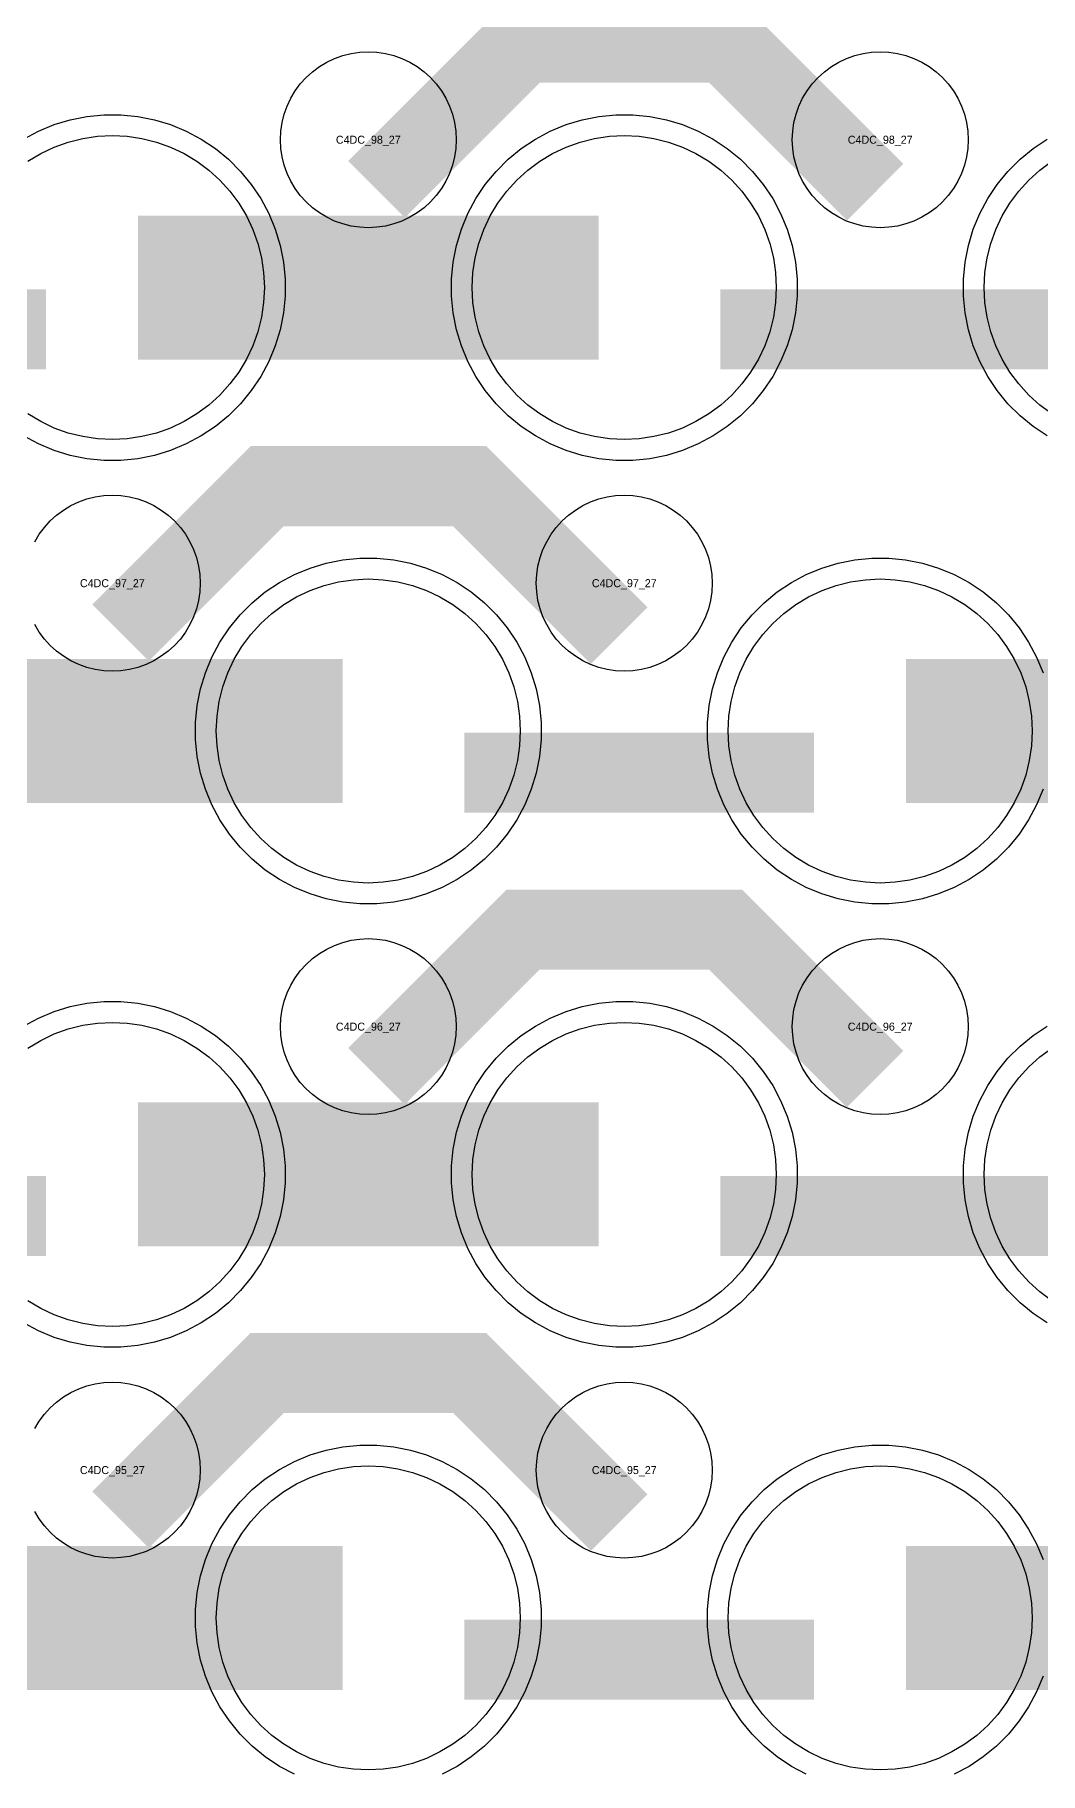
# Model space of a CAD drawing. Extents: x -11880 to 11880, y -14992 to 14992.
# Drawn here: x -3384 to -3070, y -1725 to -1181 of the extents above; entities that cross this region are included whole.
import ezdxf
from ezdxf.enums import TextEntityAlignment as Align

# ---------------------------------------------------------------- set-up
doc = ezdxf.new("R2010")
doc.units = 0
doc.header["$MEASUREMENT"] = 0
for name, color, linetype in [('GDS_775_DT_237', 138, 'CONTINUOUS'), ('RDL1_FS', 34, 'CONTINUOUS'), ('RDL_BS', 160, 'CONTINUOUS')]:
    doc.layers.add(name, color=color, linetype=linetype)

msp = doc.modelspace()

# ---------------------------------------------------------------- linework, layer by layer
at = {"layer": 'RDL1_FS'}
for points in [[(-3386.395, -1220.783), (-3382.395, -1218.385), (-3378.181, -1216.393), (-3373.791, -1214.821), (-3369.268, -1213.689), (-3364.657, -1213.005), (-3360, -1212.776), (-3355.343, -1213.005), (-3350.732, -1213.689), (-3346.209, -1214.821), (-3341.819, -1216.393), (-3337.605, -1218.385), (-3333.605, -1220.783), (-3329.86, -1223.561), (-3326.406, -1226.691), (-3323.276, -1230.145), (-3320.498, -1233.89), (-3318.1, -1237.89), (-3316.108, -1242.104), (-3314.536, -1246.494), (-3313.404, -1251.017), (-3312.72, -1255.628), (-3312.491, -1260.285), (-3312.72, -1264.942), (-3313.404, -1269.553), (-3314.536, -1274.076), (-3316.108, -1278.466), (-3318.1, -1282.68), (-3320.498, -1286.68), (-3323.276, -1290.425), (-3326.406, -1293.879), (-3329.86, -1297.009), (-3333.605, -1299.787), (-3337.605, -1302.185), (-3341.819, -1304.177), (-3346.209, -1305.749), (-3350.732, -1306.881), (-3355.343, -1307.565), (-3360, -1307.794), (-3364.657, -1307.565), (-3369.268, -1306.881), (-3373.791, -1305.749), (-3378.181, -1304.177), (-3382.395, -1302.185), (-3386.395, -1299.787)], [(-3066.395, -1299.787), (-3070.14, -1297.009), (-3073.594, -1293.879), (-3076.724, -1290.425), (-3079.502, -1286.68), (-3081.9, -1282.68), (-3083.892, -1278.466), (-3085.464, -1274.076), (-3086.596, -1269.553), (-3087.28, -1264.942), (-3087.509, -1260.285), (-3087.28, -1255.628), (-3086.596, -1251.017), (-3085.464, -1246.494), (-3083.892, -1242.104), (-3081.9, -1237.89), (-3079.502, -1233.89), (-3076.724, -1230.145), (-3073.594, -1226.691), (-3070.14, -1223.561), (-3066.395, -1220.783)], [(-3386.395, -1497.913), (-3382.395, -1495.515), (-3378.181, -1493.523), (-3373.791, -1491.951), (-3369.268, -1490.819), (-3364.657, -1490.135), (-3360, -1489.906), (-3355.343, -1490.135), (-3350.732, -1490.819), (-3346.209, -1491.951), (-3341.819, -1493.523), (-3337.605, -1495.515), (-3333.605, -1497.913), (-3329.86, -1500.691), (-3326.406, -1503.821), (-3323.276, -1507.275), (-3320.498, -1511.02), (-3318.1, -1515.02), (-3316.108, -1519.234), (-3314.536, -1523.624), (-3313.404, -1528.147), (-3312.72, -1532.758), (-3312.491, -1537.415), (-3312.72, -1542.072), (-3313.404, -1546.683), (-3314.536, -1551.206), (-3316.108, -1555.596), (-3318.1, -1559.81), (-3320.498, -1563.81), (-3323.276, -1567.555), (-3326.406, -1571.009), (-3329.86, -1574.139), (-3333.605, -1576.917), (-3337.605, -1579.315), (-3341.819, -1581.307), (-3346.209, -1582.879), (-3350.732, -1584.011), (-3355.343, -1584.695), (-3360, -1584.924), (-3364.657, -1584.695), (-3369.268, -1584.011), (-3373.791, -1582.879), (-3378.181, -1581.307), (-3382.395, -1579.315), (-3386.395, -1576.917)], [(-3066.395, -1576.917), (-3070.14, -1574.139), (-3073.594, -1571.009), (-3076.724, -1567.555), (-3079.502, -1563.81), (-3081.9, -1559.81), (-3083.892, -1555.596), (-3085.464, -1551.206), (-3086.596, -1546.683), (-3087.28, -1542.072), (-3087.509, -1537.415), (-3087.28, -1532.758), (-3086.596, -1528.147), (-3085.464, -1523.624), (-3083.892, -1519.234), (-3081.9, -1515.02), (-3079.502, -1511.02), (-3076.724, -1507.275), (-3073.594, -1503.821), (-3070.14, -1500.691), (-3066.395, -1497.913)]]:
    msp.add_lwpolyline(points, dxfattribs=at)
for points in [[(-3200, -1307.794), (-3204.657, -1307.565), (-3209.268, -1306.881), (-3213.791, -1305.749), (-3218.181, -1304.177), (-3222.395, -1302.185), (-3226.395, -1299.787), (-3230.14, -1297.009), (-3233.594, -1293.879), (-3236.724, -1290.425), (-3239.502, -1286.68), (-3241.9, -1282.68), (-3243.892, -1278.466), (-3245.464, -1274.076), (-3246.596, -1269.553), (-3247.28, -1264.942), (-3247.509, -1260.285), (-3247.28, -1255.628), (-3246.596, -1251.017), (-3245.464, -1246.494), (-3243.892, -1242.104), (-3241.9, -1237.89), (-3239.502, -1233.89), (-3236.724, -1230.145), (-3233.594, -1226.691), (-3230.14, -1223.561), (-3226.395, -1220.783), (-3222.395, -1218.385), (-3218.181, -1216.393), (-3213.791, -1214.821), (-3209.268, -1213.689), (-3204.657, -1213.005), (-3200, -1212.776), (-3195.343, -1213.005), (-3190.732, -1213.689), (-3186.209, -1214.821), (-3181.819, -1216.393), (-3177.605, -1218.385), (-3173.605, -1220.783), (-3169.86, -1223.561), (-3166.406, -1226.691), (-3163.276, -1230.145), (-3160.498, -1233.89), (-3158.1, -1237.89), (-3156.108, -1242.104), (-3154.536, -1246.494), (-3153.404, -1251.017), (-3152.72, -1255.628), (-3152.491, -1260.285), (-3152.72, -1264.942), (-3153.404, -1269.553), (-3154.536, -1274.076), (-3156.108, -1278.466), (-3158.1, -1282.68), (-3160.498, -1286.68), (-3163.276, -1290.425), (-3166.406, -1293.879), (-3169.86, -1297.009), (-3173.605, -1299.787), (-3177.605, -1302.185), (-3181.819, -1304.177), (-3186.209, -1305.749), (-3190.732, -1306.881), (-3195.343, -1307.565)], [(-3280, -1446.359), (-3284.657, -1446.13), (-3289.268, -1445.446), (-3293.791, -1444.314), (-3298.181, -1442.742), (-3302.395, -1440.75), (-3306.395, -1438.352), (-3310.14, -1435.574), (-3313.594, -1432.444), (-3316.724, -1428.99), (-3319.502, -1425.245), (-3321.9, -1421.245), (-3323.892, -1417.031), (-3325.464, -1412.641), (-3326.596, -1408.118), (-3327.28, -1403.507), (-3327.509, -1398.85), (-3327.28, -1394.193), (-3326.596, -1389.582), (-3325.464, -1385.059), (-3323.892, -1380.669), (-3321.9, -1376.455), (-3319.502, -1372.455), (-3316.724, -1368.71), (-3313.594, -1365.256), (-3310.14, -1362.126), (-3306.395, -1359.348), (-3302.395, -1356.95), (-3298.181, -1354.958), (-3293.791, -1353.386), (-3289.268, -1352.254), (-3284.657, -1351.57), (-3280, -1351.341), (-3275.343, -1351.57), (-3270.732, -1352.254), (-3266.209, -1353.386), (-3261.819, -1354.958), (-3257.605, -1356.95), (-3253.605, -1359.348), (-3249.86, -1362.126), (-3246.406, -1365.256), (-3243.276, -1368.71), (-3240.498, -1372.455), (-3238.1, -1376.455), (-3236.108, -1380.669), (-3234.536, -1385.059), (-3233.404, -1389.582), (-3232.72, -1394.193), (-3232.491, -1398.85), (-3232.72, -1403.507), (-3233.404, -1408.118), (-3234.536, -1412.641), (-3236.108, -1417.031), (-3238.1, -1421.245), (-3240.498, -1425.245), (-3243.276, -1428.99), (-3246.406, -1432.444), (-3249.86, -1435.574), (-3253.605, -1438.352), (-3257.605, -1440.75), (-3261.819, -1442.742), (-3266.209, -1444.314), (-3270.732, -1445.446), (-3275.343, -1446.13)], [(-3120, -1446.359), (-3124.657, -1446.13), (-3129.268, -1445.446), (-3133.791, -1444.314), (-3138.181, -1442.742), (-3142.395, -1440.75), (-3146.395, -1438.352), (-3150.14, -1435.574), (-3153.594, -1432.444), (-3156.724, -1428.99), (-3159.502, -1425.245), (-3161.9, -1421.245), (-3163.892, -1417.031), (-3165.464, -1412.641), (-3166.596, -1408.118), (-3167.28, -1403.507), (-3167.509, -1398.85), (-3167.28, -1394.193), (-3166.596, -1389.582), (-3165.464, -1385.059), (-3163.892, -1380.669), (-3161.9, -1376.455), (-3159.502, -1372.455), (-3156.724, -1368.71), (-3153.594, -1365.256), (-3150.14, -1362.126), (-3146.395, -1359.348), (-3142.395, -1356.95), (-3138.181, -1354.958), (-3133.791, -1353.386), (-3129.268, -1352.254), (-3124.657, -1351.57), (-3120, -1351.341), (-3115.343, -1351.57), (-3110.732, -1352.254), (-3106.209, -1353.386), (-3101.819, -1354.958), (-3097.605, -1356.95), (-3093.605, -1359.348), (-3089.86, -1362.126), (-3086.406, -1365.256), (-3083.276, -1368.71), (-3080.498, -1372.455), (-3078.1, -1376.455), (-3076.108, -1380.669), (-3074.536, -1385.059), (-3073.404, -1389.582), (-3072.72, -1394.193), (-3072.491, -1398.85), (-3072.72, -1403.507), (-3073.404, -1408.118), (-3074.536, -1412.641), (-3076.108, -1417.031), (-3078.1, -1421.245), (-3080.498, -1425.245), (-3083.276, -1428.99), (-3086.406, -1432.444), (-3089.86, -1435.574), (-3093.605, -1438.352), (-3097.605, -1440.75), (-3101.819, -1442.742), (-3106.209, -1444.314), (-3110.732, -1445.446), (-3115.343, -1446.13)], [(-3200, -1584.924), (-3204.657, -1584.695), (-3209.268, -1584.011), (-3213.791, -1582.879), (-3218.181, -1581.307), (-3222.395, -1579.315), (-3226.395, -1576.917), (-3230.14, -1574.139), (-3233.594, -1571.009), (-3236.724, -1567.555), (-3239.502, -1563.81), (-3241.9, -1559.81), (-3243.892, -1555.596), (-3245.464, -1551.206), (-3246.596, -1546.683), (-3247.28, -1542.072), (-3247.509, -1537.415), (-3247.28, -1532.758), (-3246.596, -1528.147), (-3245.464, -1523.624), (-3243.892, -1519.234), (-3241.9, -1515.02), (-3239.502, -1511.02), (-3236.724, -1507.275), (-3233.594, -1503.821), (-3230.14, -1500.691), (-3226.395, -1497.913), (-3222.395, -1495.515), (-3218.181, -1493.523), (-3213.791, -1491.951), (-3209.268, -1490.819), (-3204.657, -1490.135), (-3200, -1489.906), (-3195.343, -1490.135), (-3190.732, -1490.819), (-3186.209, -1491.951), (-3181.819, -1493.523), (-3177.605, -1495.515), (-3173.605, -1497.913), (-3169.86, -1500.691), (-3166.406, -1503.821), (-3163.276, -1507.275), (-3160.498, -1511.02), (-3158.1, -1515.02), (-3156.108, -1519.234), (-3154.536, -1523.624), (-3153.404, -1528.147), (-3152.72, -1532.758), (-3152.491, -1537.415), (-3152.72, -1542.072), (-3153.404, -1546.683), (-3154.536, -1551.206), (-3156.108, -1555.596), (-3158.1, -1559.81), (-3160.498, -1563.81), (-3163.276, -1567.555), (-3166.406, -1571.009), (-3169.86, -1574.139), (-3173.605, -1576.917), (-3177.605, -1579.315), (-3181.819, -1581.307), (-3186.209, -1582.879), (-3190.732, -1584.011), (-3195.343, -1584.695)], [(-3280, -1723.489), (-3284.657, -1723.26), (-3289.268, -1722.576), (-3293.791, -1721.444), (-3298.181, -1719.872), (-3302.395, -1717.88), (-3306.395, -1715.482), (-3310.14, -1712.704), (-3313.594, -1709.574), (-3316.724, -1706.12), (-3319.502, -1702.375), (-3321.9, -1698.375), (-3323.892, -1694.161), (-3325.464, -1689.771), (-3326.596, -1685.248), (-3327.28, -1680.637), (-3327.509, -1675.98), (-3327.28, -1671.323), (-3326.596, -1666.712), (-3325.464, -1662.189), (-3323.892, -1657.799), (-3321.9, -1653.585), (-3319.502, -1649.585), (-3316.724, -1645.84), (-3313.594, -1642.386), (-3310.14, -1639.256), (-3306.395, -1636.478), (-3302.395, -1634.08), (-3298.181, -1632.088), (-3293.791, -1630.516), (-3289.268, -1629.384), (-3284.657, -1628.7), (-3280, -1628.471), (-3275.343, -1628.7), (-3270.732, -1629.384), (-3266.209, -1630.516), (-3261.819, -1632.088), (-3257.605, -1634.08), (-3253.605, -1636.478), (-3249.86, -1639.256), (-3246.406, -1642.386), (-3243.276, -1645.84), (-3240.498, -1649.585), (-3238.1, -1653.585), (-3236.108, -1657.799), (-3234.536, -1662.189), (-3233.404, -1666.712), (-3232.72, -1671.323), (-3232.491, -1675.98), (-3232.72, -1680.637), (-3233.404, -1685.248), (-3234.536, -1689.771), (-3236.108, -1694.161), (-3238.1, -1698.375), (-3240.498, -1702.375), (-3243.276, -1706.12), (-3246.406, -1709.574), (-3249.86, -1712.704), (-3253.605, -1715.482), (-3257.605, -1717.88), (-3261.819, -1719.872), (-3266.209, -1721.444), (-3270.732, -1722.576), (-3275.343, -1723.26)], [(-3120, -1723.489), (-3124.657, -1723.26), (-3129.268, -1722.576), (-3133.791, -1721.444), (-3138.181, -1719.872), (-3142.395, -1717.88), (-3146.395, -1715.482), (-3150.14, -1712.704), (-3153.594, -1709.574), (-3156.724, -1706.12), (-3159.502, -1702.375), (-3161.9, -1698.375), (-3163.892, -1694.161), (-3165.464, -1689.771), (-3166.596, -1685.248), (-3167.28, -1680.637), (-3167.509, -1675.98), (-3167.28, -1671.323), (-3166.596, -1666.712), (-3165.464, -1662.189), (-3163.892, -1657.799), (-3161.9, -1653.585), (-3159.502, -1649.585), (-3156.724, -1645.84), (-3153.594, -1642.386), (-3150.14, -1639.256), (-3146.395, -1636.478), (-3142.395, -1634.08), (-3138.181, -1632.088), (-3133.791, -1630.516), (-3129.268, -1629.384), (-3124.657, -1628.7), (-3120, -1628.471), (-3115.343, -1628.7), (-3110.732, -1629.384), (-3106.209, -1630.516), (-3101.819, -1632.088), (-3097.605, -1634.08), (-3093.605, -1636.478), (-3089.86, -1639.256), (-3086.406, -1642.386), (-3083.276, -1645.84), (-3080.498, -1649.585), (-3078.1, -1653.585), (-3076.108, -1657.799), (-3074.536, -1662.189), (-3073.404, -1666.712), (-3072.72, -1671.323), (-3072.491, -1675.98), (-3072.72, -1680.637), (-3073.404, -1685.248), (-3074.536, -1689.771), (-3076.108, -1694.161), (-3078.1, -1698.375), (-3080.498, -1702.375), (-3083.276, -1706.12), (-3086.406, -1709.574), (-3089.86, -1712.704), (-3093.605, -1715.482), (-3097.605, -1717.88), (-3101.819, -1719.872), (-3106.209, -1721.444), (-3110.732, -1722.576), (-3115.343, -1723.26)]]:
    msp.add_lwpolyline(points, close=True, dxfattribs=at)
for points in [[(-3351.998, -1260.285, 45, 45, 0), (-3279.998, -1260.285, 45, 45, 0)], [(-3279.998, -1260.285, 45, 45, 0), (-3207.998, -1260.285, 45, 45, 0)], [(-3431.998, -1398.85, 45, 45, 0), (-3359.998, -1398.85, 45, 45, 0)], [(-3359.998, -1398.85, 45, 45, 0), (-3287.998, -1398.85, 45, 45, 0)], [(-3111.998, -1398.85, 45, 45, 0), (-3039.998, -1398.85, 45, 45, 0)], [(-3351.998, -1537.415, 45, 45, 0), (-3279.998, -1537.415, 45, 45, 0)], [(-3279.998, -1537.415, 45, 45, 0), (-3207.998, -1537.415, 45, 45, 0)], [(-3431.998, -1675.98, 45, 45, 0), (-3359.998, -1675.98, 45, 45, 0)], [(-3359.998, -1675.98, 45, 45, 0), (-3287.998, -1675.98, 45, 45, 0)], [(-3111.998, -1675.98, 45, 45, 0), (-3039.998, -1675.98, 45, 45, 0)]]:
    msp.add_lwpolyline(points, format="xyseb", dxfattribs=at)
at = {"layer": 'RDL_BS'}
for points in [[(-3277.438, -1229.599, 25, 25, 0), (-3231.623, -1183.784, 25, 25, 0), (-3198.07, -1183.784, 25, 25, 0)], [(-3121.599, -1230.498, 25, 25, 0), (-3168.313, -1183.784, 25, 25, 0), (-3198.071, -1183.784, 25, 25, 0)], [(-3489.984, -1273.298, 25, 25, 0), (-3380.719, -1273.298, 25, 25, 0)], [(-3169.984, -1273.298, 25, 25, 0), (-3060.719, -1273.298, 25, 25, 0)], [(-3357.438, -1368.164, 25, 25, 0), (-3311.623, -1322.349, 25, 25, 0), (-3278.07, -1322.349, 25, 25, 0)], [(-3201.599, -1369.063, 25, 25, 0), (-3248.313, -1322.349, 25, 25, 0), (-3278.071, -1322.349, 25, 25, 0)], [(-3249.984, -1411.863, 25, 25, 0), (-3140.719, -1411.863, 25, 25, 0)], [(-3277.438, -1506.729, 25, 25, 0), (-3231.623, -1460.914, 25, 25, 0), (-3198.07, -1460.914, 25, 25, 0)], [(-3121.599, -1507.628, 25, 25, 0), (-3168.313, -1460.914, 25, 25, 0), (-3198.071, -1460.914, 25, 25, 0)], [(-3489.984, -1550.428, 25, 25, 0), (-3380.719, -1550.428, 25, 25, 0)], [(-3169.984, -1550.428, 25, 25, 0), (-3060.719, -1550.428, 25, 25, 0)], [(-3357.438, -1645.294, 25, 25, 0), (-3311.623, -1599.479, 25, 25, 0), (-3278.07, -1599.479, 25, 25, 0)], [(-3201.599, -1646.193, 25, 25, 0), (-3248.313, -1599.479, 25, 25, 0), (-3278.071, -1599.479, 25, 25, 0)], [(-3249.984, -1688.993, 25, 25, 0), (-3140.719, -1688.993, 25, 25, 0)]]:
    msp.add_lwpolyline(points, format="xyseb", dxfattribs=at)
for points in [[(-3280, -1241.591), (-3282.693, -1241.459), (-3285.365, -1241.063), (-3287.984, -1240.406), (-3290.519, -1239.499), (-3292.956, -1238.347), (-3295.28, -1236.954), (-3297.443, -1235.351), (-3299.442, -1233.539), (-3301.254, -1231.54), (-3302.857, -1229.377), (-3304.25, -1227.053), (-3305.402, -1224.616), (-3306.309, -1222.081), (-3306.966, -1219.462), (-3307.362, -1216.79), (-3307.494, -1214.097), (-3307.362, -1211.404), (-3306.966, -1208.732), (-3306.309, -1206.113), (-3305.402, -1203.578), (-3304.25, -1201.141), (-3302.857, -1198.817), (-3301.254, -1196.654), (-3299.442, -1194.655), (-3297.443, -1192.843), (-3295.28, -1191.24), (-3292.956, -1189.847), (-3290.519, -1188.695), (-3287.984, -1187.788), (-3285.365, -1187.131), (-3282.693, -1186.735), (-3280, -1186.603), (-3277.307, -1186.735), (-3274.635, -1187.131), (-3272.016, -1187.788), (-3269.481, -1188.695), (-3267.044, -1189.847), (-3264.72, -1191.24), (-3262.557, -1192.843), (-3260.558, -1194.655), (-3258.746, -1196.654), (-3257.143, -1198.817), (-3255.75, -1201.141), (-3254.598, -1203.578), (-3253.691, -1206.113), (-3253.034, -1208.732), (-3252.638, -1211.404), (-3252.506, -1214.097), (-3252.638, -1216.79), (-3253.034, -1219.462), (-3253.691, -1222.081), (-3254.598, -1224.616), (-3255.75, -1227.053), (-3257.143, -1229.377), (-3258.746, -1231.54), (-3260.558, -1233.539), (-3262.557, -1235.351), (-3264.72, -1236.954), (-3267.044, -1238.347), (-3269.481, -1239.499), (-3272.016, -1240.406), (-3274.635, -1241.063), (-3277.307, -1241.459)], [(-3120, -1241.591), (-3122.693, -1241.459), (-3125.365, -1241.063), (-3127.984, -1240.406), (-3130.519, -1239.499), (-3132.956, -1238.347), (-3135.28, -1236.954), (-3137.443, -1235.351), (-3139.442, -1233.539), (-3141.254, -1231.54), (-3142.857, -1229.377), (-3144.25, -1227.053), (-3145.402, -1224.616), (-3146.309, -1222.081), (-3146.966, -1219.462), (-3147.362, -1216.79), (-3147.494, -1214.097), (-3147.362, -1211.404), (-3146.966, -1208.732), (-3146.309, -1206.113), (-3145.402, -1203.578), (-3144.25, -1201.141), (-3142.857, -1198.817), (-3141.254, -1196.654), (-3139.442, -1194.655), (-3137.443, -1192.843), (-3135.28, -1191.24), (-3132.956, -1189.847), (-3130.519, -1188.695), (-3127.984, -1187.788), (-3125.365, -1187.131), (-3122.693, -1186.735), (-3120, -1186.603), (-3117.307, -1186.735), (-3114.635, -1187.131), (-3112.016, -1187.788), (-3109.481, -1188.695), (-3107.044, -1189.847), (-3104.72, -1191.24), (-3102.557, -1192.843), (-3100.558, -1194.655), (-3098.746, -1196.654), (-3097.143, -1198.817), (-3095.75, -1201.141), (-3094.598, -1203.578), (-3093.691, -1206.113), (-3093.034, -1208.732), (-3092.638, -1211.404), (-3092.506, -1214.097), (-3092.638, -1216.79), (-3093.034, -1219.462), (-3093.691, -1222.081), (-3094.598, -1224.616), (-3095.75, -1227.053), (-3097.143, -1229.377), (-3098.746, -1231.54), (-3100.558, -1233.539), (-3102.557, -1235.351), (-3104.72, -1236.954), (-3107.044, -1238.347), (-3109.481, -1239.499), (-3112.016, -1240.406), (-3114.635, -1241.063), (-3117.307, -1241.459)], [(-3202.644, -1314.285), (-3207.938, -1313.768), (-3213.165, -1312.722), (-3218.205, -1311.191), (-3223.115, -1309.16), (-3227.777, -1306.668), (-3232.191, -1303.721), (-3236.292, -1300.359), (-3240.074, -1296.577), (-3243.436, -1292.476), (-3246.383, -1288.062), (-3248.875, -1283.4), (-3250.906, -1278.49), (-3252.437, -1273.45), (-3253.483, -1268.223), (-3254, -1262.929), (-3254, -1257.641), (-3253.483, -1252.347), (-3252.437, -1247.12), (-3250.906, -1242.08), (-3248.875, -1237.17), (-3246.383, -1232.508), (-3243.436, -1228.094), (-3240.074, -1223.993), (-3236.292, -1220.211), (-3232.191, -1216.849), (-3227.777, -1213.902), (-3223.115, -1211.41), (-3218.205, -1209.379), (-3213.165, -1207.848), (-3207.938, -1206.802), (-3202.644, -1206.285), (-3197.356, -1206.285), (-3192.062, -1206.802), (-3186.835, -1207.848), (-3181.795, -1209.379), (-3176.885, -1211.41), (-3172.223, -1213.902), (-3167.809, -1216.849), (-3163.708, -1220.211), (-3159.926, -1223.993), (-3156.564, -1228.094), (-3153.617, -1232.508), (-3151.125, -1237.17), (-3149.094, -1242.08), (-3147.563, -1247.12), (-3146.517, -1252.347), (-3146, -1257.641), (-3146, -1262.929), (-3146.517, -1268.223), (-3147.563, -1273.45), (-3149.094, -1278.49), (-3151.125, -1283.4), (-3153.617, -1288.062), (-3156.564, -1292.476), (-3159.926, -1296.577), (-3163.708, -1300.359), (-3167.809, -1303.721), (-3172.223, -1306.668), (-3176.885, -1309.16), (-3181.795, -1311.191), (-3186.835, -1312.722), (-3192.062, -1313.768), (-3197.356, -1314.285)], [(-3200, -1380.156), (-3202.693, -1380.024), (-3205.365, -1379.628), (-3207.984, -1378.971), (-3210.519, -1378.064), (-3212.956, -1376.912), (-3215.28, -1375.519), (-3217.443, -1373.916), (-3219.442, -1372.104), (-3221.254, -1370.105), (-3222.857, -1367.942), (-3224.25, -1365.618), (-3225.402, -1363.181), (-3226.309, -1360.646), (-3226.966, -1358.027), (-3227.362, -1355.355), (-3227.494, -1352.662), (-3227.362, -1349.969), (-3226.966, -1347.297), (-3226.309, -1344.678), (-3225.402, -1342.143), (-3224.25, -1339.706), (-3222.857, -1337.382), (-3221.254, -1335.219), (-3219.442, -1333.22), (-3217.443, -1331.408), (-3215.28, -1329.805), (-3212.956, -1328.412), (-3210.519, -1327.26), (-3207.984, -1326.353), (-3205.365, -1325.696), (-3202.693, -1325.3), (-3200, -1325.168), (-3197.307, -1325.3), (-3194.635, -1325.696), (-3192.016, -1326.353), (-3189.481, -1327.26), (-3187.044, -1328.412), (-3184.72, -1329.805), (-3182.557, -1331.408), (-3180.558, -1333.22), (-3178.746, -1335.219), (-3177.143, -1337.382), (-3175.75, -1339.706), (-3174.598, -1342.143), (-3173.691, -1344.678), (-3173.034, -1347.297), (-3172.638, -1349.969), (-3172.506, -1352.662), (-3172.638, -1355.355), (-3173.034, -1358.027), (-3173.691, -1360.646), (-3174.598, -1363.181), (-3175.75, -1365.618), (-3177.143, -1367.942), (-3178.746, -1370.105), (-3180.558, -1372.104), (-3182.557, -1373.916), (-3184.72, -1375.519), (-3187.044, -1376.912), (-3189.481, -1378.064), (-3192.016, -1378.971), (-3194.635, -1379.628), (-3197.307, -1380.024)], [(-3282.644, -1452.85), (-3287.938, -1452.333), (-3293.165, -1451.287), (-3298.205, -1449.756), (-3303.115, -1447.725), (-3307.777, -1445.233), (-3312.191, -1442.286), (-3316.292, -1438.924), (-3320.074, -1435.142), (-3323.436, -1431.041), (-3326.383, -1426.627), (-3328.875, -1421.965), (-3330.906, -1417.055), (-3332.437, -1412.015), (-3333.483, -1406.788), (-3334, -1401.494), (-3334, -1396.206), (-3333.483, -1390.912), (-3332.437, -1385.685), (-3330.906, -1380.645), (-3328.875, -1375.735), (-3326.383, -1371.073), (-3323.436, -1366.659), (-3320.074, -1362.558), (-3316.292, -1358.776), (-3312.191, -1355.414), (-3307.777, -1352.467), (-3303.115, -1349.975), (-3298.205, -1347.944), (-3293.165, -1346.413), (-3287.938, -1345.367), (-3282.644, -1344.85), (-3277.356, -1344.85), (-3272.062, -1345.367), (-3266.835, -1346.413), (-3261.795, -1347.944), (-3256.885, -1349.975), (-3252.223, -1352.467), (-3247.809, -1355.414), (-3243.708, -1358.776), (-3239.926, -1362.558), (-3236.564, -1366.659), (-3233.617, -1371.073), (-3231.125, -1375.735), (-3229.094, -1380.645), (-3227.563, -1385.685), (-3226.517, -1390.912), (-3226, -1396.206), (-3226, -1401.494), (-3226.517, -1406.788), (-3227.563, -1412.015), (-3229.094, -1417.055), (-3231.125, -1421.965), (-3233.617, -1426.627), (-3236.564, -1431.041), (-3239.926, -1435.142), (-3243.708, -1438.924), (-3247.809, -1442.286), (-3252.223, -1445.233), (-3256.885, -1447.725), (-3261.795, -1449.756), (-3266.835, -1451.287), (-3272.062, -1452.333), (-3277.356, -1452.85)], [(-3280, -1518.721), (-3282.693, -1518.589), (-3285.365, -1518.193), (-3287.984, -1517.536), (-3290.519, -1516.629), (-3292.956, -1515.477), (-3295.28, -1514.084), (-3297.443, -1512.481), (-3299.442, -1510.669), (-3301.254, -1508.67), (-3302.857, -1506.507), (-3304.25, -1504.183), (-3305.402, -1501.746), (-3306.309, -1499.211), (-3306.966, -1496.592), (-3307.362, -1493.92), (-3307.494, -1491.227), (-3307.362, -1488.534), (-3306.966, -1485.862), (-3306.309, -1483.243), (-3305.402, -1480.708), (-3304.25, -1478.271), (-3302.857, -1475.947), (-3301.254, -1473.784), (-3299.442, -1471.785), (-3297.443, -1469.973), (-3295.28, -1468.37), (-3292.956, -1466.977), (-3290.519, -1465.825), (-3287.984, -1464.918), (-3285.365, -1464.261), (-3282.693, -1463.865), (-3280, -1463.733), (-3277.307, -1463.865), (-3274.635, -1464.261), (-3272.016, -1464.918), (-3269.481, -1465.825), (-3267.044, -1466.977), (-3264.72, -1468.37), (-3262.557, -1469.973), (-3260.558, -1471.785), (-3258.746, -1473.784), (-3257.143, -1475.947), (-3255.75, -1478.271), (-3254.598, -1480.708), (-3253.691, -1483.243), (-3253.034, -1485.862), (-3252.638, -1488.534), (-3252.506, -1491.227), (-3252.638, -1493.92), (-3253.034, -1496.592), (-3253.691, -1499.211), (-3254.598, -1501.746), (-3255.75, -1504.183), (-3257.143, -1506.507), (-3258.746, -1508.67), (-3260.558, -1510.669), (-3262.557, -1512.481), (-3264.72, -1514.084), (-3267.044, -1515.477), (-3269.481, -1516.629), (-3272.016, -1517.536), (-3274.635, -1518.193), (-3277.307, -1518.589)], [(-3120, -1518.721), (-3122.693, -1518.589), (-3125.365, -1518.193), (-3127.984, -1517.536), (-3130.519, -1516.629), (-3132.956, -1515.477), (-3135.28, -1514.084), (-3137.443, -1512.481), (-3139.442, -1510.669), (-3141.254, -1508.67), (-3142.857, -1506.507), (-3144.25, -1504.183), (-3145.402, -1501.746), (-3146.309, -1499.211), (-3146.966, -1496.592), (-3147.362, -1493.92), (-3147.494, -1491.227), (-3147.362, -1488.534), (-3146.966, -1485.862), (-3146.309, -1483.243), (-3145.402, -1480.708), (-3144.25, -1478.271), (-3142.857, -1475.947), (-3141.254, -1473.784), (-3139.442, -1471.785), (-3137.443, -1469.973), (-3135.28, -1468.37), (-3132.956, -1466.977), (-3130.519, -1465.825), (-3127.984, -1464.918), (-3125.365, -1464.261), (-3122.693, -1463.865), (-3120, -1463.733), (-3117.307, -1463.865), (-3114.635, -1464.261), (-3112.016, -1464.918), (-3109.481, -1465.825), (-3107.044, -1466.977), (-3104.72, -1468.37), (-3102.557, -1469.973), (-3100.558, -1471.785), (-3098.746, -1473.784), (-3097.143, -1475.947), (-3095.75, -1478.271), (-3094.598, -1480.708), (-3093.691, -1483.243), (-3093.034, -1485.862), (-3092.638, -1488.534), (-3092.506, -1491.227), (-3092.638, -1493.92), (-3093.034, -1496.592), (-3093.691, -1499.211), (-3094.598, -1501.746), (-3095.75, -1504.183), (-3097.143, -1506.507), (-3098.746, -1508.67), (-3100.558, -1510.669), (-3102.557, -1512.481), (-3104.72, -1514.084), (-3107.044, -1515.477), (-3109.481, -1516.629), (-3112.016, -1517.536), (-3114.635, -1518.193), (-3117.307, -1518.589)], [(-3202.644, -1591.415), (-3207.938, -1590.898), (-3213.165, -1589.852), (-3218.205, -1588.321), (-3223.115, -1586.29), (-3227.777, -1583.798), (-3232.191, -1580.851), (-3236.292, -1577.489), (-3240.074, -1573.707), (-3243.436, -1569.606), (-3246.383, -1565.192), (-3248.875, -1560.53), (-3250.906, -1555.62), (-3252.437, -1550.58), (-3253.483, -1545.353), (-3254, -1540.059), (-3254, -1534.771), (-3253.483, -1529.477), (-3252.437, -1524.25), (-3250.906, -1519.21), (-3248.875, -1514.3), (-3246.383, -1509.638), (-3243.436, -1505.224), (-3240.074, -1501.123), (-3236.292, -1497.341), (-3232.191, -1493.979), (-3227.777, -1491.032), (-3223.115, -1488.54), (-3218.205, -1486.509), (-3213.165, -1484.978), (-3207.938, -1483.932), (-3202.644, -1483.415), (-3197.356, -1483.415), (-3192.062, -1483.932), (-3186.835, -1484.978), (-3181.795, -1486.509), (-3176.885, -1488.54), (-3172.223, -1491.032), (-3167.809, -1493.979), (-3163.708, -1497.341), (-3159.926, -1501.123), (-3156.564, -1505.224), (-3153.617, -1509.638), (-3151.125, -1514.3), (-3149.094, -1519.21), (-3147.563, -1524.25), (-3146.517, -1529.477), (-3146, -1534.771), (-3146, -1540.059), (-3146.517, -1545.353), (-3147.563, -1550.58), (-3149.094, -1555.62), (-3151.125, -1560.53), (-3153.617, -1565.192), (-3156.564, -1569.606), (-3159.926, -1573.707), (-3163.708, -1577.489), (-3167.809, -1580.851), (-3172.223, -1583.798), (-3176.885, -1586.29), (-3181.795, -1588.321), (-3186.835, -1589.852), (-3192.062, -1590.898), (-3197.356, -1591.415)], [(-3200, -1657.286), (-3202.693, -1657.154), (-3205.365, -1656.758), (-3207.984, -1656.101), (-3210.519, -1655.194), (-3212.956, -1654.042), (-3215.28, -1652.649), (-3217.443, -1651.046), (-3219.442, -1649.234), (-3221.254, -1647.235), (-3222.857, -1645.072), (-3224.25, -1642.748), (-3225.402, -1640.311), (-3226.309, -1637.776), (-3226.966, -1635.157), (-3227.362, -1632.485), (-3227.494, -1629.792), (-3227.362, -1627.099), (-3226.966, -1624.427), (-3226.309, -1621.808), (-3225.402, -1619.273), (-3224.25, -1616.836), (-3222.857, -1614.512), (-3221.254, -1612.349), (-3219.442, -1610.35), (-3217.443, -1608.538), (-3215.28, -1606.935), (-3212.956, -1605.542), (-3210.519, -1604.39), (-3207.984, -1603.483), (-3205.365, -1602.826), (-3202.693, -1602.43), (-3200, -1602.298), (-3197.307, -1602.43), (-3194.635, -1602.826), (-3192.016, -1603.483), (-3189.481, -1604.39), (-3187.044, -1605.542), (-3184.72, -1606.935), (-3182.557, -1608.538), (-3180.558, -1610.35), (-3178.746, -1612.349), (-3177.143, -1614.512), (-3175.75, -1616.836), (-3174.598, -1619.273), (-3173.691, -1621.808), (-3173.034, -1624.427), (-3172.638, -1627.099), (-3172.506, -1629.792), (-3172.638, -1632.485), (-3173.034, -1635.157), (-3173.691, -1637.776), (-3174.598, -1640.311), (-3175.75, -1642.748), (-3177.143, -1645.072), (-3178.746, -1647.235), (-3180.558, -1649.234), (-3182.557, -1651.046), (-3184.72, -1652.649), (-3187.044, -1654.042), (-3189.481, -1655.194), (-3192.016, -1656.101), (-3194.635, -1656.758), (-3197.307, -1657.154)]]:
    msp.add_lwpolyline(points, close=True, dxfattribs=at)
for points in [[(-3387.777, -1213.902), (-3383.115, -1211.41), (-3378.205, -1209.379), (-3373.165, -1207.848), (-3367.938, -1206.802), (-3362.644, -1206.285), (-3357.356, -1206.285), (-3352.062, -1206.802), (-3346.835, -1207.848), (-3341.795, -1209.379), (-3336.885, -1211.41), (-3332.223, -1213.902), (-3327.809, -1216.849), (-3323.708, -1220.211), (-3319.926, -1223.993), (-3316.564, -1228.094), (-3313.617, -1232.508), (-3311.125, -1237.17), (-3309.094, -1242.08), (-3307.563, -1247.12), (-3306.517, -1252.347), (-3306, -1257.641), (-3306, -1262.929), (-3306.517, -1268.223), (-3307.563, -1273.45), (-3309.094, -1278.49), (-3311.125, -1283.4), (-3313.617, -1288.062), (-3316.564, -1292.476), (-3319.926, -1296.577), (-3323.708, -1300.359), (-3327.809, -1303.721), (-3332.223, -1306.668), (-3336.885, -1309.16), (-3341.795, -1311.191), (-3346.835, -1312.722), (-3352.062, -1313.768), (-3357.356, -1314.285), (-3362.644, -1314.285), (-3367.938, -1313.768), (-3373.165, -1312.722), (-3378.205, -1311.191), (-3383.115, -1309.16), (-3387.777, -1306.668)], [(-3067.777, -1306.668), (-3072.191, -1303.721), (-3076.292, -1300.359), (-3080.074, -1296.577), (-3083.436, -1292.476), (-3086.383, -1288.062), (-3088.875, -1283.4), (-3090.906, -1278.49), (-3092.437, -1273.45), (-3093.483, -1268.223), (-3094, -1262.929), (-3094, -1257.641), (-3093.483, -1252.347), (-3092.437, -1247.12), (-3090.906, -1242.08), (-3088.875, -1237.17), (-3086.383, -1232.508), (-3083.436, -1228.094), (-3080.074, -1223.993), (-3076.292, -1220.211), (-3072.191, -1216.849), (-3067.777, -1213.902)], [(-3384.25, -1339.706), (-3382.857, -1337.382), (-3381.254, -1335.219), (-3379.442, -1333.22), (-3377.443, -1331.408), (-3375.28, -1329.805), (-3372.956, -1328.412), (-3370.519, -1327.26), (-3367.984, -1326.353), (-3365.365, -1325.696), (-3362.693, -1325.3), (-3360, -1325.168), (-3357.307, -1325.3), (-3354.635, -1325.696), (-3352.016, -1326.353), (-3349.481, -1327.26), (-3347.044, -1328.412), (-3344.72, -1329.805), (-3342.557, -1331.408), (-3340.558, -1333.22), (-3338.746, -1335.219), (-3337.143, -1337.382), (-3335.75, -1339.706), (-3334.598, -1342.143), (-3333.691, -1344.678), (-3333.034, -1347.297), (-3332.638, -1349.969), (-3332.506, -1352.662), (-3332.638, -1355.355), (-3333.034, -1358.027), (-3333.691, -1360.646), (-3334.598, -1363.181), (-3335.75, -1365.618), (-3337.143, -1367.942), (-3338.746, -1370.105), (-3340.558, -1372.104), (-3342.557, -1373.916), (-3344.72, -1375.519), (-3347.044, -1376.912), (-3349.481, -1378.064), (-3352.016, -1378.971), (-3354.635, -1379.628), (-3357.307, -1380.024), (-3360, -1380.156), (-3362.693, -1380.024), (-3365.365, -1379.628), (-3367.984, -1378.971), (-3370.519, -1378.064), (-3372.956, -1376.912), (-3375.28, -1375.519), (-3377.443, -1373.916), (-3379.442, -1372.104), (-3381.254, -1370.105), (-3382.857, -1367.942), (-3384.25, -1365.618)], [(-3069.094, -1417.055), (-3071.125, -1421.965), (-3073.617, -1426.627), (-3076.564, -1431.041), (-3079.926, -1435.142), (-3083.708, -1438.924), (-3087.809, -1442.286), (-3092.223, -1445.233), (-3096.885, -1447.725), (-3101.795, -1449.756), (-3106.835, -1451.287), (-3112.062, -1452.333), (-3117.356, -1452.85), (-3122.644, -1452.85), (-3127.938, -1452.333), (-3133.165, -1451.287), (-3138.205, -1449.756), (-3143.115, -1447.725), (-3147.777, -1445.233), (-3152.191, -1442.286), (-3156.292, -1438.924), (-3160.074, -1435.142), (-3163.436, -1431.041), (-3166.383, -1426.627), (-3168.875, -1421.965), (-3170.906, -1417.055), (-3172.437, -1412.015), (-3173.483, -1406.788), (-3174, -1401.494), (-3174, -1396.206), (-3173.483, -1390.912), (-3172.437, -1385.685), (-3170.906, -1380.645), (-3168.875, -1375.735), (-3166.383, -1371.073), (-3163.436, -1366.659), (-3160.074, -1362.558), (-3156.292, -1358.776), (-3152.191, -1355.414), (-3147.777, -1352.467), (-3143.115, -1349.975), (-3138.205, -1347.944), (-3133.165, -1346.413), (-3127.938, -1345.367), (-3122.644, -1344.85), (-3117.356, -1344.85), (-3112.062, -1345.367), (-3106.835, -1346.413), (-3101.795, -1347.944), (-3096.885, -1349.975), (-3092.223, -1352.467), (-3087.809, -1355.414), (-3083.708, -1358.776), (-3079.926, -1362.558), (-3076.564, -1366.659), (-3073.617, -1371.073), (-3071.125, -1375.735), (-3069.094, -1380.645)], [(-3387.777, -1491.032), (-3383.115, -1488.54), (-3378.205, -1486.509), (-3373.165, -1484.978), (-3367.938, -1483.932), (-3362.644, -1483.415), (-3357.356, -1483.415), (-3352.062, -1483.932), (-3346.835, -1484.978), (-3341.795, -1486.509), (-3336.885, -1488.54), (-3332.223, -1491.032), (-3327.809, -1493.979), (-3323.708, -1497.341), (-3319.926, -1501.123), (-3316.564, -1505.224), (-3313.617, -1509.638), (-3311.125, -1514.3), (-3309.094, -1519.21), (-3307.563, -1524.25), (-3306.517, -1529.477), (-3306, -1534.771), (-3306, -1540.059), (-3306.517, -1545.353), (-3307.563, -1550.58), (-3309.094, -1555.62), (-3311.125, -1560.53), (-3313.617, -1565.192), (-3316.564, -1569.606), (-3319.926, -1573.707), (-3323.708, -1577.489), (-3327.809, -1580.851), (-3332.223, -1583.798), (-3336.885, -1586.29), (-3341.795, -1588.321), (-3346.835, -1589.852), (-3352.062, -1590.898), (-3357.356, -1591.415), (-3362.644, -1591.415), (-3367.938, -1590.898), (-3373.165, -1589.852), (-3378.205, -1588.321), (-3383.115, -1586.29), (-3387.777, -1583.798)], [(-3067.777, -1583.798), (-3072.191, -1580.851), (-3076.292, -1577.489), (-3080.074, -1573.707), (-3083.436, -1569.606), (-3086.383, -1565.192), (-3088.875, -1560.53), (-3090.906, -1555.62), (-3092.437, -1550.58), (-3093.483, -1545.353), (-3094, -1540.059), (-3094, -1534.771), (-3093.483, -1529.477), (-3092.437, -1524.25), (-3090.906, -1519.21), (-3088.875, -1514.3), (-3086.383, -1509.638), (-3083.436, -1505.224), (-3080.074, -1501.123), (-3076.292, -1497.341), (-3072.191, -1493.979), (-3067.777, -1491.032)], [(-3384.25, -1616.836), (-3382.857, -1614.512), (-3381.254, -1612.349), (-3379.442, -1610.35), (-3377.443, -1608.538), (-3375.28, -1606.935), (-3372.956, -1605.542), (-3370.519, -1604.39), (-3367.984, -1603.483), (-3365.365, -1602.826), (-3362.693, -1602.43), (-3360, -1602.298), (-3357.307, -1602.43), (-3354.635, -1602.826), (-3352.016, -1603.483), (-3349.481, -1604.39), (-3347.044, -1605.542), (-3344.72, -1606.935), (-3342.557, -1608.538), (-3340.558, -1610.35), (-3338.746, -1612.349), (-3337.143, -1614.512), (-3335.75, -1616.836), (-3334.598, -1619.273), (-3333.691, -1621.808), (-3333.034, -1624.427), (-3332.638, -1627.099), (-3332.506, -1629.792), (-3332.638, -1632.485), (-3333.034, -1635.157), (-3333.691, -1637.776), (-3334.598, -1640.311), (-3335.75, -1642.748), (-3337.143, -1645.072), (-3338.746, -1647.235), (-3340.558, -1649.234), (-3342.557, -1651.046), (-3344.72, -1652.649), (-3347.044, -1654.042), (-3349.481, -1655.194), (-3352.016, -1656.101), (-3354.635, -1656.758), (-3357.307, -1657.154), (-3360, -1657.286), (-3362.693, -1657.154), (-3365.365, -1656.758), (-3367.984, -1656.101), (-3370.519, -1655.194), (-3372.956, -1654.042), (-3375.28, -1652.649), (-3377.443, -1651.046), (-3379.442, -1649.234), (-3381.254, -1647.235), (-3382.857, -1645.072), (-3384.25, -1642.748)], [(-3303.115, -1724.855), (-3307.777, -1722.363), (-3312.191, -1719.416), (-3316.292, -1716.054), (-3320.074, -1712.272), (-3323.436, -1708.171), (-3326.383, -1703.757), (-3328.875, -1699.095), (-3330.906, -1694.185), (-3332.437, -1689.145), (-3333.483, -1683.918), (-3334, -1678.624), (-3334, -1673.336), (-3333.483, -1668.042), (-3332.437, -1662.815), (-3330.906, -1657.775), (-3328.875, -1652.865), (-3326.383, -1648.203), (-3323.436, -1643.789), (-3320.074, -1639.688), (-3316.292, -1635.906), (-3312.191, -1632.544), (-3307.777, -1629.597), (-3303.115, -1627.105), (-3298.205, -1625.074), (-3293.165, -1623.543), (-3287.938, -1622.497), (-3282.644, -1621.98), (-3277.356, -1621.98), (-3272.062, -1622.497), (-3266.835, -1623.543), (-3261.795, -1625.074), (-3256.885, -1627.105), (-3252.223, -1629.597), (-3247.809, -1632.544), (-3243.708, -1635.906), (-3239.926, -1639.688), (-3236.564, -1643.789), (-3233.617, -1648.203), (-3231.125, -1652.865), (-3229.094, -1657.775), (-3227.563, -1662.815), (-3226.517, -1668.042), (-3226, -1673.336), (-3226, -1678.624), (-3226.517, -1683.918), (-3227.563, -1689.145), (-3229.094, -1694.185), (-3231.125, -1699.095), (-3233.617, -1703.757), (-3236.564, -1708.171), (-3239.926, -1712.272), (-3243.708, -1716.054), (-3247.809, -1719.416), (-3252.223, -1722.363), (-3256.885, -1724.855)], [(-3143.115, -1724.855), (-3147.777, -1722.363), (-3152.191, -1719.416), (-3156.292, -1716.054), (-3160.074, -1712.272), (-3163.436, -1708.171), (-3166.383, -1703.757), (-3168.875, -1699.095), (-3170.906, -1694.185), (-3172.437, -1689.145), (-3173.483, -1683.918), (-3174, -1678.624), (-3174, -1673.336), (-3173.483, -1668.042), (-3172.437, -1662.815), (-3170.906, -1657.775), (-3168.875, -1652.865), (-3166.383, -1648.203), (-3163.436, -1643.789), (-3160.074, -1639.688), (-3156.292, -1635.906), (-3152.191, -1632.544), (-3147.777, -1629.597), (-3143.115, -1627.105), (-3138.205, -1625.074), (-3133.165, -1623.543), (-3127.938, -1622.497), (-3122.644, -1621.98), (-3117.356, -1621.98), (-3112.062, -1622.497), (-3106.835, -1623.543), (-3101.795, -1625.074), (-3096.885, -1627.105), (-3092.223, -1629.597), (-3087.809, -1632.544), (-3083.708, -1635.906), (-3079.926, -1639.688), (-3076.564, -1643.789), (-3073.617, -1648.203), (-3071.125, -1652.865), (-3069.094, -1657.775)], [(-3069.094, -1694.185), (-3071.125, -1699.095), (-3073.617, -1703.757), (-3076.564, -1708.171), (-3079.926, -1712.272), (-3083.708, -1716.054), (-3087.809, -1719.416), (-3092.223, -1722.363), (-3096.885, -1724.855)]]:
    msp.add_lwpolyline(points, dxfattribs=at)

# ---------------------------------------------------------------- texts
at = {"layer": 'GDS_775_DT_237'}
for s, p in [('C4DC_98_27', (-3280, -1214.097)), ('C4DC_98_27', (-3280, -1214.097)), ('C4DC_98_27', (-3120, -1214.097)), ('C4DC_98_27', (-3120, -1214.097)), ('C4DC_97_27', (-3360, -1352.662)), ('C4DC_97_27', (-3360, -1352.662)), ('C4DC_97_27', (-3200, -1352.662)), ('C4DC_97_27', (-3200, -1352.662)), ('C4DC_96_27', (-3280, -1491.227)), ('C4DC_96_27', (-3280, -1491.227)), ('C4DC_96_27', (-3120, -1491.227)), ('C4DC_96_27', (-3120, -1491.227)), ('C4DC_95_27', (-3360, -1629.792)), ('C4DC_95_27', (-3360, -1629.792)), ('C4DC_95_27', (-3200, -1629.792)), ('C4DC_95_27', (-3200, -1629.792))]:
    msp.add_text(s, height=2.5, dxfattribs=at).set_placement(p, align=Align.MIDDLE_CENTER)

doc.saveas('drawing.dxf')
